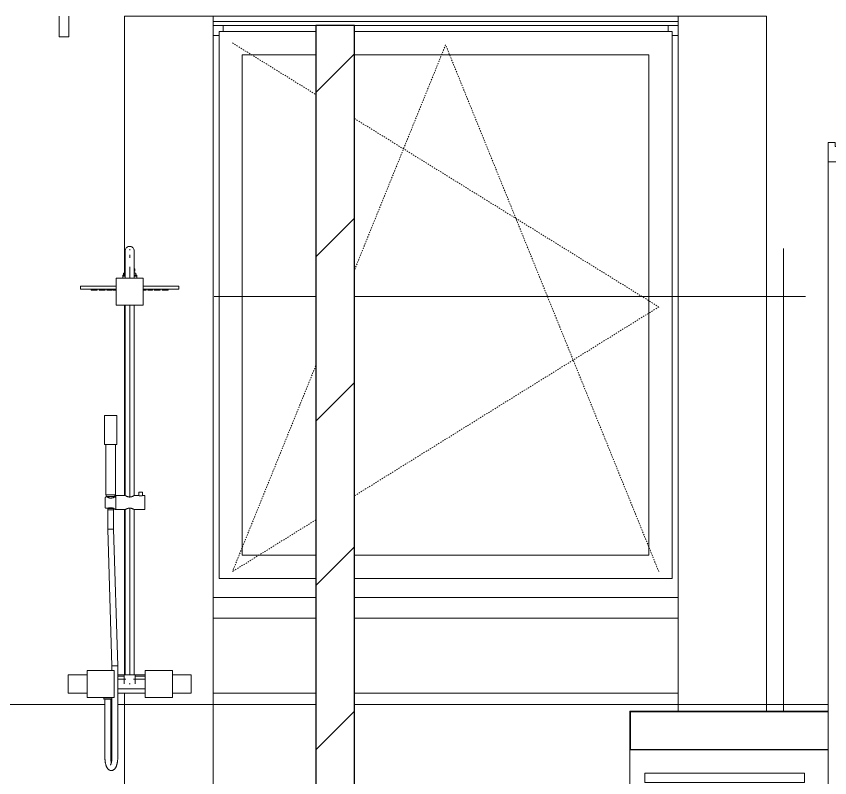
# Model space of a CAD drawing. Header units: millimetres. Extents: x -9562 to 7342, y -2295 to 12491.
# Drawn here: x -4010 to -1911, y 3758 to 5724 of the extents above; entities that cross this region are included whole.
import ezdxf

# ---------------------------------------------------------------- set-up
doc = ezdxf.new("R2010")
doc.units = ezdxf.units.MM
doc.linetypes.add('Dash', pattern=[6.35, 3.175, -3.175])
for name, color, linetype, lineweight in [('A-DOOR', 31, 'Continuous', 9), ('A-GENM', 13, 'Continuous', 9), ('A-GLAZ', 151, 'Continuous', 9), ('A-GLAZ-HDLN', 1, 'Dash', 18), ('A-ROOF', 132, 'Continuous', 9), ('A-ROOF-OTLN', 132, 'Continuous', 9), ('A-WALL', 113, 'Continuous', 9), ('A-WALL-PATT', 111, 'Continuous', 25), ('I-WALL', 2, 'Continuous', 9), ('P-SANR-FIXT', 6, 'Continuous', 9)]:
    doc.layers.add(name, color=color, linetype=linetype, lineweight=lineweight)

# ---------------------------------------------------------------- blocks, each defined once
blk = doc.blocks.new('32_EA_binnenkozijn_hardhout_deurzonderbovenlicht - 900x2730-1443314-C-C')
at = {"layer": 'A-DOOR', "lineweight": 18}
for p, q in [((-1897.2, 5398), (-1915.2, 5398)), ((-1915.2, 5398), (-1915.2, 5348)), ((-1897.2, 5388), (-1897.2, 5398)), ((-1767.2, 5398), (-1785.2, 5398)), ((-1785.2, 5398), (-1785.2, 5388)), ((-1767.2, 5363), (-1767.2, 5398)), ((-1785.2, 5388), (-1897.2, 5388)), ((-1767.2, 5363), (-1807.2, 5363)), ((-1807.2, 5363), (-1807.2, 3068)), ((-1807.2, 5348), (-1807.2, 5363)), ((-1807.2, 5363), (-1767.2, 5363)), ((-1767.2, 3068), (-1767.2, 5363)), ((-1915.2, 5348), (-1807.2, 5348)), ((-1807.2, 3068), (-1767.2, 3068))]:
    blk.add_line(p, q, dxfattribs=at)
at = {"layer": 'A-DOOR'}
for p, q in [((-1915.2, 3048), (-1915.2, 5348)), ((-1807.2, 3068), (-1807.2, 3048)), ((-1767.2, 3068), (-1767.2, 3048)), ((-1907.2, 3048), (-1915.2, 3048)), ((-1767.2, 3048), (-1775.2, 3048))]:
    blk.add_line(p, q, dxfattribs=at)
blk = doc.blocks.new('Plumbing_Fixtures-Grohe-Allure-Rainshower_Shower_System_Wall_Mounted-12-METRIC - Allure 27 469 000-445960-C-C')
at = {"layer": 'P-SANR-FIXT'}
for p, q in [((-3717.2, 5119.7), (-3717.2, 5122.1)), ((-3717.2, 5100.3), (-3717.2, 5107.7)), ((-3733.2, 5060.2), (-3733.2, 5056.2)), ((-3728.8, 5060.2), (-3733.2, 5060.2)), ((-3730.5, 5071.3), (-3730.5, 5066)), ((-3729.6, 5066), (-3730.5, 5066)), ((-3729.6, 5060.2), (-3730.2, 5060.2)), ((-3728.7, 5076.7), (-3728.7, 5048)), ((-3717.2, 5048), (-3717.2, 5076.7)), ((-3705.7, 5048), (-3705.7, 5076.7)), ((-3701.2, 5060.2), (-3705.7, 5060.2)), ((-3704.3, 5060.2), (-3704.9, 5060.2)), ((-3703.9, 5066), (-3704.8, 5066)), ((-3703.9, 5066), (-3703.9, 5071.3)), ((-3701.2, 5056.2), (-3701.2, 5060.2)), ((-3682.2, 5048), (-3752.2, 5048)), ((-3752.2, 5048), (-3752.2, 4978)), ((-3735.2, 5055.7), (-3735.2, 5053.7)), ((-3728.9, 5055.7), (-3735.2, 5055.7)), ((-3728.7, 5053.7), (-3735.2, 5053.7)), ((-3735.2, 5052.6), (-3735.2, 5048)), ((-3728.7, 5052.6), (-3735.2, 5052.6)), ((-3730.9, 5053.7), (-3733.2, 5053.7)), ((-3699.2, 5053.7), (-3705.8, 5053.7)), ((-3699.2, 5052.6), (-3705.8, 5052.6)), ((-3699.2, 5055.7), (-3705.6, 5055.7)), ((-3701.2, 5053.7), (-3703.6, 5053.7)), ((-3699.2, 5053.7), (-3699.2, 5055.7)), ((-3699.2, 5048), (-3699.2, 5052.6)), ((-3682.2, 4978), (-3682.2, 5048)), ((-3844.1, 5027.2), (-3844.1, 5019.2)), ((-3841.1, 5027.2), (-3752.2, 5027.2)), ((-3752.2, 5019.2), (-3841.1, 5019.2)), ((-3816.2, 5019.2), (-3816.2, 5016.6)), ((-3816.2, 5016.6), (-3808.2, 5016.6)), ((-3816.2, 5016.6), (-3808.2, 5016.6)), ((-3809, 5019.2), (-3809, 5016.6)), ((-3809, 5019.2), (-3809, 5016.6)), ((-3809, 5016.6), (-3801, 5016.6)), ((-3809, 5016.6), (-3801, 5016.6)), ((-3809, 5016.6), (-3801, 5016.6)), ((-3809, 5016.6), (-3801, 5016.6)), ((-3808.2, 5016.6), (-3808.2, 5019.2)), ((-3801, 5016.6), (-3801, 5019.2)), ((-3801, 5016.6), (-3801, 5019.2)), ((-3795.9, 5019.2), (-3795.9, 5016.6)), ((-3795.9, 5016.6), (-3787.9, 5016.6)), ((-3795.9, 5016.6), (-3787.9, 5016.6)), ((-3790.6, 5019.2), (-3790.6, 5016.6)), ((-3790.6, 5016.6), (-3782.6, 5016.6)), ((-3790.6, 5016.6), (-3782.6, 5016.6)), ((-3790.2, 5019.2), (-3790.2, 5016.6)), ((-3790.2, 5016.6), (-3782.2, 5016.6)), ((-3790.2, 5016.6), (-3782.2, 5016.6)), ((-3788.4, 5019.2), (-3788.4, 5016.6)), ((-3788.4, 5019.2), (-3788.4, 5016.6)), ((-3788.4, 5016.6), (-3780.4, 5016.6)), ((-3788.4, 5016.6), (-3780.4, 5016.6)), ((-3788.4, 5016.6), (-3780.4, 5016.6)), ((-3788.4, 5016.6), (-3780.4, 5016.6)), ((-3787.9, 5016.6), (-3787.9, 5019.2)), ((-3782.6, 5016.6), (-3782.6, 5019.2)), ((-3782.2, 5016.6), (-3782.2, 5019.2)), ((-3780.4, 5016.6), (-3780.4, 5019.2)), ((-3780.4, 5016.6), (-3780.4, 5019.2)), ((-3775.9, 5019.2), (-3775.9, 5016.6)), ((-3775.9, 5016.6), (-3767.9, 5016.6)), ((-3775.9, 5016.6), (-3767.9, 5016.6)), ((-3774.4, 5019.2), (-3774.4, 5016.6)), ((-3774.4, 5016.6), (-3766.4, 5016.6)), ((-3774.4, 5016.6), (-3766.4, 5016.6)), ((-3773.8, 5019.2), (-3773.8, 5016.6)), ((-3773.8, 5016.6), (-3765.8, 5016.6)), ((-3773.8, 5016.6), (-3765.8, 5016.6)), ((-3772.1, 5019.2), (-3772.1, 5016.6)), ((-3772.1, 5016.6), (-3764.1, 5016.6)), ((-3772.1, 5016.6), (-3764.1, 5016.6)), ((-3771.7, 5019.2), (-3771.7, 5016.6)), ((-3771.7, 5016.6), (-3763.7, 5016.6)), ((-3771.7, 5016.6), (-3763.7, 5016.6)), ((-3767.9, 5016.6), (-3767.9, 5019.2)), ((-3766.4, 5016.6), (-3766.4, 5019.2)), ((-3765.8, 5016.6), (-3765.8, 5019.2)), ((-3764.1, 5016.6), (-3764.1, 5019.2)), ((-3763.7, 5016.6), (-3763.7, 5019.2)), ((-3760.3, 5019.2), (-3760.3, 5016.6)), ((-3760.3, 5016.6), (-3752.3, 5016.6)), ((-3760.3, 5016.6), (-3752.3, 5016.6)), ((-3759.5, 5019.2), (-3759.5, 5016.6)), ((-3759.5, 5016.6), (-3752.1, 5016.6)), ((-3759.5, 5016.6), (-3752.1, 5016.6)), ((-3757.6, 5019.2), (-3757.6, 5016.6)), ((-3757.6, 5019.2), (-3757.6, 5016.6)), ((-3757.6, 5016.6), (-3752.5, 5016.6)), ((-3757.6, 5016.6), (-3752.5, 5016.6)), ((-3757.6, 5016.6), (-3752.5, 5016.6)), ((-3757.6, 5016.6), (-3752.5, 5016.6)), ((-3755.9, 5019.2), (-3755.9, 5016.6)), ((-3755.9, 5016.6), (-3751.9, 5016.6)), ((-3755.9, 5016.6), (-3751.9, 5016.6)), ((-3753.7, 5019.2), (-3753.7, 5016.6)), ((-3753.7, 5016.6), (-3752.5, 5016.6)), ((-3753.7, 5016.6), (-3752.5, 5016.6)), ((-3753.2, 5019.2), (-3753.2, 5016.6)), ((-3753.2, 5016.6), (-3752, 5016.6)), ((-3753.2, 5016.6), (-3752, 5016.6)), ((-3752.3, 5016.6), (-3752.3, 5019.2)), ((-3682.3, 5016.6), (-3678.3, 5016.6)), ((-3682.3, 5016.6), (-3678.3, 5016.6)), ((-3682.2, 5016.6), (-3674.4, 5016.6)), ((-3682.2, 5016.6), (-3674.4, 5016.6)), ((-3682.2, 5016.6), (-3674.4, 5016.6)), ((-3682.2, 5016.6), (-3674.4, 5016.6)), ((-3682.1, 5027.2), (-3593.4, 5027.2)), ((-3593.4, 5019.2), (-3682.1, 5019.2)), ((-3682.1, 5016.6), (-3676.9, 5016.6)), ((-3682.1, 5016.6), (-3676.9, 5016.6)), ((-3682.1, 5016.6), (-3677.1, 5016.6)), ((-3682.1, 5016.6), (-3677.1, 5016.6)), ((-3682.1, 5016.6), (-3680.8, 5016.6)), ((-3682.1, 5016.6), (-3680.8, 5016.6)), ((-3682.1, 5016.6), (-3680.9, 5016.6)), ((-3682.1, 5016.6), (-3680.9, 5016.6)), ((-3680.9, 5016.6), (-3680.9, 5019.2)), ((-3680.8, 5016.6), (-3680.8, 5019.2)), ((-3678.3, 5016.6), (-3678.3, 5019.2)), ((-3677.1, 5016.6), (-3677.1, 5019.2)), ((-3676.9, 5016.6), (-3676.9, 5019.2)), ((-3674.4, 5016.6), (-3674.4, 5019.2)), ((-3674.4, 5016.6), (-3674.4, 5019.2)), ((-3670.4, 5019.2), (-3670.4, 5016.6)), ((-3670.4, 5016.6), (-3662.4, 5016.6)), ((-3670.4, 5016.6), (-3662.4, 5016.6)), ((-3670.3, 5019.2), (-3670.3, 5016.6)), ((-3670.3, 5016.6), (-3662.3, 5016.6)), ((-3670.3, 5016.6), (-3662.3, 5016.6)), ((-3668.2, 5019.2), (-3668.2, 5016.6)), ((-3668.2, 5016.6), (-3660.2, 5016.6)), ((-3668.2, 5016.6), (-3660.2, 5016.6)), ((-3668.1, 5019.2), (-3668.1, 5016.6)), ((-3668.1, 5016.6), (-3660.1, 5016.6)), ((-3668.1, 5016.6), (-3660.1, 5016.6)), ((-3666.3, 5019.2), (-3666.3, 5016.6)), ((-3666.3, 5016.6), (-3658.3, 5016.6)), ((-3666.3, 5016.6), (-3658.3, 5016.6)), ((-3662.4, 5016.6), (-3662.4, 5019.2)), ((-3662.3, 5016.6), (-3662.3, 5019.2)), ((-3660.2, 5016.6), (-3660.2, 5019.2)), ((-3660.1, 5016.6), (-3660.1, 5019.2)), ((-3658.3, 5016.6), (-3658.3, 5019.2)), ((-3654.1, 5019.2), (-3654.1, 5016.6)), ((-3654.1, 5019.2), (-3654.1, 5016.6)), ((-3654.1, 5016.6), (-3646.1, 5016.6)), ((-3654.1, 5016.6), (-3646.1, 5016.6)), ((-3654.1, 5016.6), (-3646.1, 5016.6)), ((-3654.1, 5016.6), (-3646.1, 5016.6)), ((-3651.9, 5019.2), (-3651.9, 5016.6)), ((-3651.9, 5016.6), (-3643.9, 5016.6)), ((-3651.9, 5016.6), (-3643.9, 5016.6)), ((-3651.8, 5019.2), (-3651.8, 5016.6)), ((-3651.8, 5016.6), (-3643.8, 5016.6)), ((-3651.8, 5016.6), (-3643.8, 5016.6)), ((-3646.3, 5019.2), (-3646.3, 5016.6)), ((-3646.3, 5016.6), (-3638.3, 5016.6)), ((-3646.3, 5016.6), (-3638.3, 5016.6)), ((-3646.1, 5016.6), (-3646.1, 5019.2)), ((-3646.1, 5016.6), (-3646.1, 5019.2)), ((-3643.9, 5016.6), (-3643.9, 5019.2)), ((-3643.8, 5016.6), (-3643.8, 5019.2)), ((-3638.3, 5016.6), (-3638.3, 5019.2)), ((-3633.4, 5019.2), (-3633.4, 5016.6)), ((-3633.4, 5019.2), (-3633.4, 5016.6)), ((-3633.4, 5016.6), (-3625.4, 5016.6)), ((-3633.4, 5016.6), (-3625.4, 5016.6)), ((-3633.4, 5016.6), (-3625.4, 5016.6)), ((-3633.4, 5016.6), (-3625.4, 5016.6)), ((-3626.2, 5019.2), (-3626.2, 5016.6)), ((-3626.2, 5016.6), (-3618.2, 5016.6)), ((-3626.2, 5016.6), (-3618.2, 5016.6)), ((-3625.4, 5016.6), (-3625.4, 5019.2)), ((-3625.4, 5016.6), (-3625.4, 5019.2)), ((-3618.2, 5016.6), (-3618.2, 5019.2)), ((-3590.4, 5019.2), (-3590.4, 5027.2)), ((-3752.2, 4978), (-3682.2, 4978)), ((-3728.7, 4978), (-3728.7, 4486.3)), ((-3717.2, 4482.6), (-3717.2, 4978)), ((-3705.7, 4486.3), (-3705.7, 4978)), ((-3782.5, 4692.9), (-3782.5, 4617.9)), ((-3750.5, 4692.9), (-3782.5, 4692.9)), ((-3750.5, 4617.9), (-3750.5, 4692.9)), ((-3782.5, 4617.9), (-3750.5, 4617.9)), ((-3779, 4617.9), (-3779, 4487.9)), ((-3754, 4487.9), (-3754, 4617.9)), ((-3693.5, 4495.3), (-3693.5, 4486.3)), ((-3692.9, 4495.3), (-3693.5, 4495.3)), ((-3684.3, 4495.3), (-3693.5, 4495.3)), ((-3684.3, 4495.3), (-3684.9, 4495.3)), ((-3684.3, 4486.3), (-3684.3, 4495.3)), ((-3780.5, 4480), (-3780.5, 4456.5)), ((-3779, 4487.9), (-3754, 4487.9)), ((-3777.8, 4487.9), (-3777.8, 4484.4)), ((-3777.8, 4484.4), (-3777.5, 4481.9)), ((-3755.2, 4484.4), (-3777.8, 4484.4)), ((-3775.4, 4483), (-3777.5, 4483)), ((-3755.6, 4481.4), (-3755.2, 4484.4)), ((-3755.2, 4484.4), (-3755.2, 4487.9)), ((-3752.8, 4450.3), (-3752.8, 4486.3)), ((-3728.7, 4486.3), (-3752.8, 4486.3)), ((-3752.8, 4486.3), (-3752.8, 4450.3)), ((-3693.5, 4486.3), (-3705.8, 4486.3)), ((-3677.9, 4486.3), (-3684.3, 4486.3)), ((-3677.9, 4450.3), (-3677.9, 4486.3)), ((-3677.9, 4485.5), (-3677.9, 4486.3)), ((-3777.5, 4453.5), (-3773.3, 4453.5)), ((-3774, 4453.5), (-3777.5, 4453.5)), ((-3774.2, 4454.9), (-3774, 4453)), ((-3774, 4453), (-3774, 4449.7)), ((-3759, 4453), (-3774, 4453)), ((-3774, 4449.7), (-3774, 4399.6)), ((-3759, 4449.7), (-3774, 4449.7)), ((-3759, 4453), (-3758.8, 4454.9)), ((-3759, 4449.7), (-3759, 4453)), ((-3759, 4399.8), (-3759, 4449.7)), ((-3754.6, 4450.3), (-3752.8, 4450.3)), ((-3752.8, 4450.3), (-3728.7, 4450.3)), ((-3728.7, 4450.3), (-3728.7, 4024)), ((-3717.2, 4024), (-3717.2, 4454)), ((-3705.8, 4450.3), (-3677.9, 4450.3)), ((-3705.7, 4024), (-3705.7, 4450.3)), ((-3774, 4399.6), (-3763, 4046.2)), ((-3748, 4046.4), (-3759, 4399.8)), ((-3827.2, 4035), (-3827.2, 3965)), ((-3757.2, 4035), (-3827.2, 4035)), ((-3763, 4046.2), (-3763, 4035)), ((-3757.2, 3965), (-3757.2, 4035)), ((-3748, 3810.6), (-3748, 4046.4)), ((-3677.2, 4035), (-3677.2, 3965)), ((-3607.2, 4035), (-3677.2, 4035)), ((-3607.2, 3965), (-3607.2, 4035)), ((-3827.2, 4024), (-3876.2, 4024)), ((-3876.2, 4024), (-3876.2, 3976)), ((-3729.4, 4024), (-3748.4, 4024)), ((-3731.2, 4020), (-3748.4, 4020)), ((-3726.9, 4012.1), (-3748.4, 4012.1)), ((-3731.2, 4024), (-3731.2, 4000)), ((-3717.2, 4024), (-3731.2, 4024)), ((-3703.2, 4024), (-3717.2, 4024)), ((-3677.2, 4012.1), (-3707.6, 4012.1)), ((-3677.2, 4024), (-3705.1, 4024)), ((-3677.2, 4020), (-3703.3, 4020)), ((-3703.2, 4000), (-3703.2, 4024)), ((-3558.3, 4024), (-3607.2, 4024)), ((-3558.3, 3976), (-3558.3, 4024)), ((-3718.5, 4000), (-3717.2, 4000)), ((-3717.2, 4000), (-3716, 4000)), ((-3876.2, 3976), (-3827.2, 3976)), ((-3748.5, 3987.1), (-3677.2, 3987.1)), ((-3748.5, 3976), (-3677.2, 3976)), ((-3748.5, 3975.9), (-3677.2, 3975.9)), ((-3607.2, 3976), (-3558.3, 3976)), ((-3827.2, 3965), (-3757.2, 3965)), ((-3784.2, 3965), (-3784.2, 3961.8)), ((-3784.2, 3961.8), (-3783, 3960.6)), ((-3773.7, 3961.8), (-3784.2, 3961.8)), ((-3773.7, 3960.6), (-3781.8, 3960.6)), ((-3781.1, 3960.6), (-3781.1, 3810.6)), ((-3763.3, 3961.8), (-3773.7, 3961.8)), ((-3765.7, 3960.6), (-3773.7, 3960.6)), ((-3766.1, 3810.6), (-3766.1, 3960.6)), ((-3764.5, 3960.6), (-3763.3, 3961.8)), ((-3763.3, 3961.8), (-3763.3, 3965)), ((-3763, 3965), (-3763, 3810.6)), ((-3677.2, 3965), (-3607.2, 3965))]:
    blk.add_line(p, q, dxfattribs=at)
at = {"layer": 'P-SANR-FIXT', "flags": 128}
for points in [[(-3726.7, 5124.8), (-3726.5, 5125.2), (-3726.2, 5125.5), (-3725.9, 5125.9), (-3725.6, 5126.2), (-3725.3, 5126.5), (-3724.9, 5126.9), (-3724.6, 5127.2), (-3724.2, 5127.4), (-3723.8, 5127.7), (-3723.5, 5128), (-3723.1, 5128.2), (-3722.7, 5128.4), (-3722.3, 5128.7), (-3721.8, 5128.8)], [(-3712.3, 5128.7), (-3711.9, 5128.5), (-3711.5, 5128.3), (-3711.1, 5128), (-3710.7, 5127.8), (-3710.4, 5127.5), (-3710, 5127.2), (-3709.7, 5126.9), (-3709.3, 5126.6), (-3709, 5126.3), (-3708.7, 5126), (-3708.4, 5125.6), (-3708.1, 5125.3), (-3707.8, 5124.9)], [(-3728.7, 5118.3), (-3728.7, 5118.8), (-3728.7, 5119.2), (-3728.7, 5119.7), (-3728.6, 5120.1)], [(-3728.7, 5118.3), (-3728.7, 5118.2), (-3728.7, 5118), (-3728.7, 5117.8), (-3728.7, 5117.5), (-3728.7, 5117.2), (-3728.7, 5116.8), (-3728.7, 5116.3), (-3728.7, 5115.7), (-3728.7, 5115.1), (-3728.7, 5114.4), (-3728.7, 5113.7), (-3728.7, 5112.9), (-3728.7, 5112.1), (-3728.7, 5111.2), (-3728.7, 5110.2), (-3728.7, 5109.2), (-3728.7, 5108.1), (-3728.7, 5107), (-3728.7, 5105.8), (-3728.7, 5104.6), (-3728.7, 5103.4), (-3728.7, 5102.1), (-3728.7, 5100.7), (-3728.7, 5099.4), (-3728.7, 5097.9), (-3728.7, 5096.5), (-3728.7, 5095), (-3728.7, 5093.5), (-3728.7, 5092), (-3728.7, 5090.4), (-3728.7, 5088.8), (-3728.7, 5087.2), (-3728.7, 5085.6), (-3728.7, 5084), (-3728.7, 5082.3), (-3728.7, 5080.7), (-3728.7, 5079), (-3728.7, 5077.4), (-3728.7, 5076.7)], [(-3728.7, 5077.8), (-3728.7, 5079.4), (-3728.7, 5081), (-3728.7, 5082.6), (-3728.7, 5084.3), (-3728.7, 5085.8), (-3728.7, 5087.4), (-3728.7, 5089), (-3728.7, 5090.5), (-3728.7, 5092.1), (-3728.7, 5093.6), (-3728.7, 5095.1), (-3728.7, 5096.5), (-3728.7, 5097.9), (-3728.7, 5099.3), (-3728.7, 5100.7), (-3728.7, 5102), (-3728.7, 5103.3), (-3728.7, 5104.5), (-3728.7, 5105.7), (-3728.7, 5106.9), (-3728.7, 5108), (-3728.7, 5109), (-3728.7, 5110), (-3728.7, 5111), (-3728.7, 5111.9), (-3728.7, 5112.7), (-3728.7, 5113.5), (-3728.7, 5114.3), (-3728.7, 5114.9), (-3728.7, 5115.5), (-3728.7, 5116.1), (-3728.7, 5116.6), (-3728.7, 5117), (-3728.7, 5117.4), (-3728.7, 5117.7), (-3728.7, 5118), (-3728.7, 5118.1), (-3728.7, 5118.2), (-3728.7, 5118.3), (-3728.7, 5118.3)], [(-3705.8, 5119.8), (-3705.8, 5119.3), (-3705.8, 5118.9), (-3705.7, 5118.4), (-3705.7, 5118.3)], [(-3705.7, 5076.7), (-3705.7, 5078.4), (-3705.7, 5080.1), (-3705.7, 5081.7), (-3705.7, 5083.4), (-3705.7, 5085), (-3705.7, 5086.6), (-3705.7, 5088.2), (-3705.7, 5089.8), (-3705.7, 5091.4), (-3705.7, 5092.9), (-3705.7, 5094.5), (-3705.7, 5095.9), (-3705.7, 5097.4), (-3705.7, 5098.8), (-3705.7, 5100.2), (-3705.7, 5101.6), (-3705.7, 5102.9), (-3705.7, 5104.2), (-3705.7, 5105.4), (-3705.7, 5106.6), (-3705.7, 5107.7), (-3705.7, 5108.8), (-3705.7, 5109.8), (-3705.7, 5110.8), (-3705.7, 5111.7), (-3705.7, 5112.6), (-3705.7, 5113.4), (-3705.7, 5114.2), (-3705.7, 5114.9), (-3705.7, 5115.5), (-3705.7, 5116.1), (-3705.7, 5116.6), (-3705.7, 5117), (-3705.7, 5117.4), (-3705.7, 5117.7), (-3705.7, 5118), (-3705.7, 5118.2), (-3705.7, 5118.3), (-3705.7, 5118.3)], [(-3705.7, 5118.3), (-3705.7, 5118.3), (-3705.7, 5118.2), (-3705.7, 5118), (-3705.7, 5117.8), (-3705.7, 5117.5), (-3705.7, 5117.1), (-3705.7, 5116.7), (-3705.7, 5116.2), (-3705.7, 5115.7), (-3705.7, 5115.1), (-3705.7, 5114.4), (-3705.7, 5113.7), (-3705.7, 5112.9), (-3705.7, 5112.1), (-3705.7, 5111.2), (-3705.7, 5110.3), (-3705.7, 5109.3), (-3705.7, 5108.2), (-3705.7, 5107.2), (-3705.7, 5106), (-3705.7, 5104.8), (-3705.7, 5103.6), (-3705.7, 5102.3), (-3705.7, 5101), (-3705.7, 5099.7), (-3705.7, 5098.3), (-3705.7, 5096.9), (-3705.7, 5095.4), (-3705.7, 5094), (-3705.7, 5092.5), (-3705.7, 5091), (-3705.7, 5089.4), (-3705.7, 5087.9), (-3705.7, 5086.3), (-3705.7, 5084.7), (-3705.7, 5083.1), (-3705.7, 5081.5), (-3705.7, 5079.9), (-3705.7, 5078.2)], [(-3730.5, 5071.3), (-3730.5, 5071.3), (-3730.5, 5071.3), (-3730.5, 5071.4), (-3730.5, 5071.4), (-3730.5, 5071.4), (-3730.5, 5071.4), (-3730.5, 5071.4), (-3730.5, 5071.5), (-3730.5, 5071.5), (-3730.5, 5071.5), (-3730.5, 5071.5), (-3730.5, 5071.5), (-3730.5, 5071.5), (-3730.5, 5071.6), (-3730.5, 5071.6), (-3730.4, 5071.6), (-3730.4, 5071.6), (-3730.4, 5071.6), (-3730.4, 5071.6), (-3730.4, 5071.7), (-3730.4, 5071.7), (-3730.4, 5071.7), (-3730.3, 5071.7), (-3730.3, 5071.7), (-3730.3, 5071.7), (-3730.3, 5071.7), (-3730.3, 5071.7), (-3730.3, 5071.8), (-3730.2, 5071.8), (-3730.2, 5071.8), (-3730.2, 5071.8), (-3730.2, 5071.8), (-3730.2, 5071.8), (-3730.1, 5071.8), (-3730.1, 5071.8), (-3730.1, 5071.8), (-3730.1, 5071.8), (-3730.1, 5071.8), (-3730, 5071.8), (-3730, 5071.8)], [(-3728.8, 5063.7), (-3728.8, 5063.8), (-3728.7, 5063.9), (-3728.7, 5063.9), (-3728.7, 5064), (-3728.7, 5064.1), (-3728.7, 5064.2), (-3728.8, 5064.3), (-3728.8, 5064.3), (-3728.8, 5064.4), (-3728.8, 5064.5), (-3728.8, 5064.6), (-3728.8, 5064.7), (-3728.9, 5064.7), (-3728.9, 5064.8), (-3728.9, 5064.9), (-3729, 5065), (-3729, 5065), (-3729, 5065.1), (-3729.1, 5065.2), (-3729.1, 5065.2), (-3729.2, 5065.3), (-3729.2, 5065.3), (-3729.3, 5065.4), (-3729.3, 5065.5), (-3729.4, 5065.5), (-3729.5, 5065.6), (-3729.5, 5065.6), (-3729.6, 5065.7), (-3729.7, 5065.7), (-3729.7, 5065.8), (-3729.8, 5065.8), (-3729.9, 5065.8), (-3729.9, 5065.9), (-3730, 5065.9), (-3730.1, 5065.9), (-3730.2, 5065.9), (-3730.2, 5066), (-3730.3, 5066), (-3730.4, 5066), (-3730.5, 5066), (-3730.5, 5066)], [(-3730.2, 5060.2), (-3729.9, 5060.7), (-3729.7, 5061.2), (-3729.4, 5061.7), (-3729.1, 5062.2), (-3729.1, 5062.3)], [(-3728.8, 5071.8), (-3729, 5071.8), (-3729.2, 5071.8), (-3729.3, 5071.8), (-3729.5, 5071.8), (-3729.6, 5071.8), (-3729.8, 5071.8), (-3729.9, 5071.8), (-3729.9, 5071.8), (-3730, 5071.8), (-3730, 5071.8), (-3730, 5071.8)], [(-3730, 5071.8), (-3730, 5071.8), (-3730, 5071.8), (-3730, 5071.8), (-3729.9, 5071.8), (-3729.8, 5071.8), (-3729.7, 5071.8), (-3729.5, 5071.8), (-3729.4, 5071.8), (-3729.2, 5071.8), (-3729, 5071.8), (-3728.8, 5071.8)], [(-3729.1, 5062.3), (-3729, 5062.4), (-3729, 5062.5), (-3728.9, 5062.5), (-3728.9, 5062.6), (-3728.9, 5062.7), (-3728.8, 5062.7), (-3728.8, 5062.8), (-3728.8, 5062.9), (-3728.8, 5063), (-3728.8, 5063.1), (-3728.8, 5063.1), (-3728.7, 5063.2), (-3728.7, 5063.3), (-3728.7, 5063.4), (-3728.7, 5063.5), (-3728.7, 5063.5), (-3728.8, 5063.6), (-3728.8, 5063.7), (-3728.8, 5063.7)], [(-3705.7, 5071.8), (-3705.5, 5071.8), (-3705.3, 5071.8), (-3705.1, 5071.8), (-3705, 5071.8), (-3704.8, 5071.8), (-3704.7, 5071.8), (-3704.6, 5071.8), (-3704.6, 5071.8), (-3704.5, 5071.8), (-3704.5, 5071.8), (-3704.4, 5071.8)], [(-3704.4, 5071.8), (-3704.5, 5071.8), (-3704.5, 5071.8), (-3704.5, 5071.8), (-3704.6, 5071.8), (-3704.7, 5071.8), (-3704.8, 5071.8), (-3704.9, 5071.8), (-3705.1, 5071.8), (-3705.3, 5071.8), (-3705.5, 5071.8), (-3705.7, 5071.8)], [(-3703.9, 5066), (-3704, 5066), (-3704.1, 5066), (-3704.2, 5066), (-3704.3, 5066), (-3704.3, 5065.9), (-3704.4, 5065.9), (-3704.5, 5065.9), (-3704.6, 5065.9), (-3704.6, 5065.8), (-3704.7, 5065.8), (-3704.8, 5065.7), (-3704.8, 5065.7), (-3704.9, 5065.7), (-3705, 5065.6), (-3705, 5065.6), (-3705.1, 5065.5), (-3705.1, 5065.5), (-3705.2, 5065.4), (-3705.3, 5065.3), (-3705.3, 5065.3), (-3705.4, 5065.2), (-3705.4, 5065.1), (-3705.4, 5065.1), (-3705.5, 5065), (-3705.5, 5064.9), (-3705.6, 5064.9), (-3705.6, 5064.8), (-3705.6, 5064.7), (-3705.6, 5064.6), (-3705.7, 5064.6), (-3705.7, 5064.5), (-3705.7, 5064.4), (-3705.7, 5064.3), (-3705.7, 5064.3), (-3705.7, 5064.2), (-3705.7, 5064.1), (-3705.7, 5064), (-3705.7, 5063.9), (-3705.7, 5063.9), (-3705.7, 5063.8), (-3705.7, 5063.7)], [(-3705.7, 5063.7), (-3705.7, 5063.6), (-3705.7, 5063.6), (-3705.7, 5063.5), (-3705.7, 5063.4), (-3705.7, 5063.3), (-3705.7, 5063.2), (-3705.7, 5063.2), (-3705.7, 5063.1), (-3705.7, 5063), (-3705.7, 5062.9), (-3705.7, 5062.8), (-3705.6, 5062.8), (-3705.6, 5062.7), (-3705.6, 5062.6), (-3705.6, 5062.5), (-3705.5, 5062.5), (-3705.5, 5062.4), (-3705.4, 5062.3), (-3705.4, 5062.3)], [(-3705.4, 5062.3), (-3705.1, 5061.8), (-3704.9, 5061.3), (-3704.6, 5060.8), (-3704.4, 5060.3), (-3704.3, 5060.2)], [(-3704.4, 5071.8), (-3704.4, 5071.8), (-3704.4, 5071.8), (-3704.4, 5071.8), (-3704.4, 5071.8), (-3704.3, 5071.8), (-3704.3, 5071.8), (-3704.3, 5071.8), (-3704.3, 5071.8), (-3704.3, 5071.8), (-3704.2, 5071.8), (-3704.2, 5071.8), (-3704.2, 5071.7), (-3704.2, 5071.7), (-3704.2, 5071.7), (-3704.2, 5071.7), (-3704.1, 5071.7), (-3704.1, 5071.7), (-3704.1, 5071.7), (-3704.1, 5071.7), (-3704.1, 5071.6), (-3704.1, 5071.6), (-3704.1, 5071.6), (-3704, 5071.6), (-3704, 5071.6), (-3704, 5071.6), (-3704, 5071.6), (-3704, 5071.5), (-3704, 5071.5), (-3704, 5071.5), (-3704, 5071.5), (-3704, 5071.5), (-3704, 5071.4), (-3704, 5071.4), (-3704, 5071.4), (-3703.9, 5071.4), (-3703.9, 5071.4), (-3703.9, 5071.3), (-3703.9, 5071.3), (-3703.9, 5071.3), (-3703.9, 5071.3)], [(-3733.3, 5053.7), (-3733.4, 5053.7), (-3733.5, 5053.7), (-3733.7, 5053.6), (-3733.7, 5053.6), (-3733.8, 5053.5), (-3733.9, 5053.4), (-3733.9, 5053.4), (-3734, 5053.3), (-3734, 5053.2), (-3734, 5053.2), (-3734, 5053.1), (-3733.9, 5053), (-3733.9, 5052.9), (-3733.9, 5052.8), (-3733.7, 5052.7), (-3733.6, 5052.7), (-3733.4, 5052.6), (-3733.3, 5052.6)], [(-3733.7, 5055.7), (-3733.7, 5055.7), (-3733.7, 5055.7), (-3733.7, 5055.7), (-3733.7, 5055.7), (-3733.6, 5055.7), (-3733.6, 5055.7), (-3733.6, 5055.7), (-3733.6, 5055.7), (-3733.6, 5055.7), (-3733.5, 5055.7), (-3733.5, 5055.7), (-3733.5, 5055.8), (-3733.5, 5055.8), (-3733.5, 5055.8), (-3733.5, 5055.8), (-3733.4, 5055.8), (-3733.4, 5055.8), (-3733.4, 5055.8), (-3733.4, 5055.8), (-3733.4, 5055.9), (-3733.4, 5055.9), (-3733.4, 5055.9), (-3733.3, 5055.9), (-3733.3, 5055.9), (-3733.3, 5055.9), (-3733.3, 5055.9), (-3733.3, 5056), (-3733.3, 5056), (-3733.3, 5056), (-3733.3, 5056), (-3733.3, 5056), (-3733.3, 5056.1), (-3733.3, 5056.1), (-3733.3, 5056.1), (-3733.2, 5056.1), (-3733.2, 5056.1), (-3733.2, 5056.2), (-3733.2, 5056.2), (-3733.2, 5056.2), (-3733.2, 5056.2)], [(-3701.2, 5056.2), (-3701.2, 5056.2), (-3701.2, 5056.2), (-3701.2, 5056.1), (-3701.2, 5056.1), (-3701.2, 5056.1), (-3701.2, 5056.1), (-3701.2, 5056.1), (-3701.2, 5056), (-3701.2, 5056), (-3701.2, 5056), (-3701.2, 5056), (-3701.2, 5056), (-3701.2, 5056), (-3701.2, 5055.9), (-3701.2, 5055.9), (-3701.1, 5055.9), (-3701.1, 5055.9), (-3701.1, 5055.9), (-3701.1, 5055.9), (-3701.1, 5055.8), (-3701.1, 5055.8), (-3701.1, 5055.8), (-3701, 5055.8), (-3701, 5055.8), (-3701, 5055.8), (-3701, 5055.8), (-3701, 5055.8), (-3701, 5055.7), (-3700.9, 5055.7), (-3700.9, 5055.7), (-3700.9, 5055.7), (-3700.9, 5055.7), (-3700.9, 5055.7), (-3700.8, 5055.7), (-3700.8, 5055.7), (-3700.8, 5055.7), (-3700.8, 5055.7), (-3700.8, 5055.7), (-3700.7, 5055.7), (-3700.7, 5055.7)], [(-3701.2, 5053.7), (-3701.1, 5053.7), (-3700.9, 5053.7), (-3700.8, 5053.6), (-3700.7, 5053.6), (-3700.7, 5053.5), (-3700.6, 5053.4), (-3700.5, 5053.4), (-3700.5, 5053.3), (-3700.5, 5053.2), (-3700.5, 5053.2), (-3700.5, 5053.1), (-3700.5, 5053), (-3700.6, 5052.9), (-3700.6, 5052.8), (-3700.8, 5052.7), (-3700.9, 5052.7), (-3701, 5052.6), (-3701.2, 5052.6)], [(-3844.1, 5027.2), (-3844, 5027.2), (-3843.8, 5027.2), (-3843.4, 5027.2), (-3843, 5027.2), (-3842.4, 5027.2), (-3841.8, 5027.2), (-3841.1, 5027.2)], [(-3841.1, 5027.2), (-3841.8, 5027.2), (-3842.4, 5027.2), (-3843, 5027.2), (-3843.4, 5027.2), (-3843.8, 5027.2), (-3844, 5027.2), (-3844.1, 5027.2)], [(-3844.1, 5019.2), (-3844, 5019.2), (-3843.8, 5019.2), (-3843.4, 5019.2), (-3843, 5019.2), (-3842.4, 5019.2), (-3841.8, 5019.2), (-3841.1, 5019.2)], [(-3841.1, 5019.2), (-3841.8, 5019.2), (-3842.4, 5019.2), (-3843, 5019.2), (-3843.4, 5019.2), (-3843.8, 5019.2), (-3844, 5019.2), (-3844.1, 5019.2)], [(-3593.4, 5027.2), (-3592.7, 5027.2), (-3592.1, 5027.2), (-3591.5, 5027.2), (-3591, 5027.2), (-3590.7, 5027.2), (-3590.5, 5027.2), (-3590.4, 5027.2)], [(-3590.4, 5027.2), (-3590.5, 5027.2), (-3590.7, 5027.2), (-3591, 5027.2), (-3591.5, 5027.2), (-3592.1, 5027.2), (-3592.7, 5027.2), (-3593.4, 5027.2)], [(-3593.4, 5019.2), (-3592.7, 5019.2), (-3592.1, 5019.2), (-3591.5, 5019.2), (-3591, 5019.2), (-3590.7, 5019.2), (-3590.5, 5019.2), (-3590.4, 5019.2)], [(-3590.4, 5019.2), (-3590.5, 5019.2), (-3590.7, 5019.2), (-3591, 5019.2), (-3591.5, 5019.2), (-3592.1, 5019.2), (-3592.7, 5019.2), (-3593.4, 5019.2)], [(-3748, 3810.6), (-3748, 3809.4), (-3748.1, 3808.3), (-3748.1, 3807.1), (-3748.2, 3806), (-3748.2, 3804.8), (-3748.3, 3803.7), (-3748.4, 3802.5), (-3748.5, 3801.4), (-3748.7, 3800.3), (-3748.8, 3799.2), (-3749, 3798.1), (-3749.2, 3797), (-3749.4, 3796), (-3749.6, 3794.9), (-3749.8, 3793.9), (-3750, 3792.9), (-3750.3, 3791.9), (-3750.6, 3790.9), (-3750.9, 3790), (-3751.2, 3789), (-3751.5, 3788.1), (-3751.9, 3787.2), (-3752.3, 3786.4), (-3752.6, 3785.5), (-3753.1, 3784.7), (-3753.5, 3783.9), (-3754, 3783.1), (-3754.5, 3782.4), (-3755.1, 3781.6), (-3755.7, 3780.9), (-3756.3, 3780.2), (-3757, 3779.5), (-3757.8, 3778.8), (-3758.7, 3778.2), (-3759.7, 3777.7), (-3760.7, 3777.2), (-3761.8, 3776.9), (-3763, 3776.6), (-3764.3, 3776.5), (-3765.5, 3776.6), (-3766.7, 3776.7), (-3767.9, 3777), (-3769, 3777.4), (-3770, 3777.9), (-3770.9, 3778.5), (-3771.7, 3779.1), (-3772.5, 3779.8), (-3773.2, 3780.5), (-3773.8, 3781.2), (-3774.4, 3781.9), (-3774.9, 3782.7), (-3775.4, 3783.5), (-3775.9, 3784.3), (-3776.3, 3785.1), (-3776.7, 3785.9), (-3777.1, 3786.8), (-3777.5, 3787.7), (-3777.8, 3788.6), (-3778.1, 3789.5), (-3778.4, 3790.4), (-3778.7, 3791.4), (-3779, 3792.3), (-3779.2, 3793.3), (-3779.5, 3794.4), (-3779.7, 3795.4), (-3779.9, 3796.4), (-3780.1, 3797.5), (-3780.3, 3798.6), (-3780.4, 3799.7), (-3780.6, 3800.8), (-3780.7, 3801.9), (-3780.8, 3803), (-3780.9, 3804.2), (-3781, 3805.3), (-3781, 3806.5), (-3781.1, 3807.6), (-3781.1, 3808.8), (-3781.1, 3810), (-3781.1, 3810.6)], [(-3767, 3790.7), (-3766.9, 3790.8), (-3766.9, 3790.8), (-3766.8, 3791), (-3766.6, 3791.2), (-3766.5, 3791.4), (-3766.3, 3791.8), (-3766.1, 3792.1), (-3765.9, 3792.5), (-3765.7, 3793), (-3765.5, 3793.5), (-3765.3, 3794), (-3765.1, 3794.6), (-3765, 3795.2), (-3764.8, 3795.9), (-3764.6, 3796.6), (-3764.4, 3797.3), (-3764.2, 3798.1), (-3764.1, 3798.8), (-3763.9, 3799.6), (-3763.8, 3800.5), (-3763.7, 3801.3), (-3763.5, 3802.2), (-3763.4, 3803.1), (-3763.3, 3804), (-3763.3, 3804.9), (-3763.2, 3805.9), (-3763.1, 3806.8), (-3763.1, 3807.7), (-3763.1, 3808.7), (-3763, 3809.7), (-3763, 3810.6)], [(-3764.6, 3796.6), (-3764.8, 3797.3), (-3764.9, 3798.1), (-3765.1, 3798.8), (-3765.2, 3799.6), (-3765.4, 3800.5), (-3765.5, 3801.3), (-3765.6, 3802.2), (-3765.7, 3803.1), (-3765.8, 3804), (-3765.9, 3804.9), (-3766, 3805.9), (-3766, 3806.8), (-3766.1, 3807.7), (-3766.1, 3808.7), (-3766.1, 3809.7), (-3766.1, 3810.6)], [(-3762.2, 3790.8), (-3762.3, 3790.8), (-3762.4, 3791), (-3762.5, 3791.2)]]:
    blk.add_lwpolyline(points, dxfattribs=at)
at = {"layer": 'P-SANR-FIXT'}
for points in [[(-3717.2, 5129.8), (-3718.6, 5129.8), (-3721.3, 5129.3), (-3724.8, 5127.3), (-3727.4, 5124.2), (-3728.8, 5120.3), (-3728.8, 5117.6), (-3728.6, 5116.3)], [(-3705.9, 5116.3), (-3705.7, 5117.6), (-3705.7, 5120.3), (-3707.1, 5124.2), (-3709.7, 5127.3), (-3713.2, 5129.3), (-3715.9, 5129.8), (-3717.2, 5129.8)], [(-3728.7, 4486.3), (-3728.7, 4486.3), (-3728.7, 4486.3), (-3728.7, 4486.3)], [(-3705.8, 4486.3), (-3705.7, 4486.3), (-3705.7, 4486.3), (-3705.7, 4486.3)], [(-3693.5, 4486.3), (-3693.5, 4486.3), (-3693.4, 4486.3), (-3693.3, 4486.3), (-3693.2, 4486.2)], [(-3684.6, 4486.2), (-3684.4, 4486.3), (-3684.3, 4486.3), (-3684.3, 4486.3)], [(-3728.7, 4450.3), (-3728.7, 4450.3), (-3728.7, 4450.3), (-3728.7, 4450.3)], [(-3705.7, 4450.3), (-3705.7, 4450.3), (-3705.7, 4450.3), (-3705.8, 4450.3)]]:
    blk.add_open_spline(points, degree=3, dxfattribs=at)
for points, knots in [([(-3777.5, 4483), (-3777.6, 4483), (-3777.8, 4482.9), (-3778.1, 4482.9), (-3778.3, 4482.9), (-3778.5, 4482.8), (-3778.7, 4482.7), (-3778.8, 4482.7), (-3779, 4482.6), (-3779.1, 4482.5), (-3779.3, 4482.4), (-3779.4, 4482.3), (-3779.5, 4482.2), (-3779.6, 4482.1), (-3779.8, 4481.9), (-3780, 4481.6), (-3780.3, 4481.2), (-3780.4, 4480.6), (-3780.5, 4480.2), (-3780.5, 4480)], [0, 0, 0, 0, 0.071429, 0.107143, 0.142857, 0.178571, 0.214286, 0.25, 0.285714, 0.321429, 0.357143, 0.392857, 0.428571, 0.464286, 0.5, 0.571429, 0.714286, 0.857143, 1, 1, 1, 1]), ([(-3780.5, 4480), (-3780.5, 4480.2), (-3780.4, 4480.6), (-3780.3, 4481.2), (-3780, 4481.6), (-3779.8, 4481.9), (-3779.6, 4482.1), (-3779.5, 4482.2), (-3779.3, 4482.3), (-3779.2, 4482.5), (-3778.9, 4482.6), (-3778.7, 4482.7), (-3778.4, 4482.8), (-3778.1, 4482.9), (-3777.8, 4483), (-3777.6, 4483), (-3777.5, 4483)], [0, 0, 0, 0, 0.142857, 0.285714, 0.428571, 0.5, 0.535714, 0.571429, 0.625, 0.678571, 0.71875, 0.785714, 0.839286, 0.892857, 0.946429, 1, 1, 1, 1]), ([(-3752.8, 4486.3), (-3752.8, 4486.3), (-3752.8, 4486.2), (-3753.1, 4485.9), (-3753.6, 4485.4), (-3754, 4484.9), (-3754.4, 4484.5), (-3754.9, 4484), (-3755.7, 4483.4), (-3756.5, 4482.8), (-3757.5, 4482.1), (-3758.6, 4481.5), (-3760.1, 4480.9), (-3762.1, 4480.3), (-3764.1, 4479.9), (-3766.2, 4479.9), (-3768.4, 4480), (-3770.4, 4480.5), (-3772.3, 4481.2), (-3774, 4482), (-3775, 4482.6), (-3775.4, 4483)], [0, 0, 0, 0, 0.0625, 0.125, 0.1875, 0.21875, 0.25, 0.28125, 0.3125, 0.375, 0.40625, 0.4375, 0.5, 0.5625, 0.625, 0.6875, 0.75, 0.8125, 0.875, 0.9375, 1, 1, 1, 1]), ([(-3754.4, 4484.5), (-3754.3, 4484.6), (-3754, 4484.9), (-3753.7, 4485.2), (-3753.4, 4485.6), (-3752.9, 4486.1), (-3752.8, 4486.3), (-3752.8, 4486.3)], [0.75, 0.75, 0.75, 0.75, 0.78125, 0.8125, 0.84375, 0.875, 1, 1, 1, 1]), ([(-3728.7, 4486.3), (-3728.7, 4486.3), (-3728.5, 4486.2), (-3728, 4486), (-3727.7, 4485.8), (-3727.4, 4485.6), (-3727.1, 4485.5), (-3726.7, 4485.3), (-3726.4, 4485.1), (-3726, 4484.9), (-3725.6, 4484.7), (-3725.2, 4484.5), (-3724.7, 4484.3), (-3724.3, 4484.2), (-3724, 4484), (-3723.6, 4483.9), (-3723.2, 4483.8), (-3722.7, 4483.6), (-3722.1, 4483.4), (-3721.6, 4483.2), (-3721, 4483.1), (-3720.4, 4482.9), (-3719.6, 4482.8), (-3718.5, 4482.7), (-3717.7, 4482.6), (-3717.2, 4482.6)], [0, 0, 0, 0, 0.142857, 0.214286, 0.25, 0.285714, 0.321429, 0.357143, 0.392857, 0.428571, 0.464286, 0.5, 0.535714, 0.571429, 0.589286, 0.607143, 0.642857, 0.678571, 0.714286, 0.75, 0.785714, 0.821429, 0.857143, 0.928571, 1, 1, 1, 1]), ([(-3717.2, 4482.6), (-3716.8, 4482.6), (-3716, 4482.7), (-3714.9, 4482.8), (-3714.1, 4482.9), (-3713.5, 4483.1), (-3712.9, 4483.2), (-3712.4, 4483.4), (-3712.1, 4483.5), (-3711.7, 4483.6), (-3711.3, 4483.8), (-3710.8, 4484), (-3710.3, 4484.1), (-3709.8, 4484.3), (-3709.3, 4484.5), (-3708.9, 4484.7), (-3708.5, 4484.9), (-3708.1, 4485.1), (-3707.7, 4485.3), (-3707.4, 4485.5), (-3707.1, 4485.6), (-3706.8, 4485.8), (-3706.5, 4486), (-3706, 4486.2), (-3705.8, 4486.3), (-3705.8, 4486.3)], [0, 0, 0, 0, 0.071429, 0.142857, 0.178571, 0.214286, 0.25, 0.285714, 0.303571, 0.321429, 0.357143, 0.392857, 0.428571, 0.464286, 0.5, 0.535714, 0.571429, 0.607143, 0.642857, 0.678571, 0.714286, 0.75, 0.785714, 0.857143, 1, 1, 1, 1]), ([(-3684.3, 4486.3), (-3684.3, 4486.3), (-3684.4, 4486.3), (-3684.6, 4486.2), (-3684.9, 4486.2), (-3685.4, 4486.1), (-3685.9, 4486), (-3686.6, 4485.9), (-3687.3, 4485.8), (-3688.2, 4485.7), (-3688.9, 4485.7), (-3689.6, 4485.7), (-3690.2, 4485.8), (-3691, 4485.8), (-3691.9, 4486), (-3692.5, 4486.1), (-3693.3, 4486.2), (-3693.5, 4486.3), (-3693.5, 4486.3)], [0, 0, 0, 0, 0.055556, 0.111111, 0.166667, 0.222222, 0.277778, 0.333333, 0.388889, 0.444444, 0.513889, 0.548611, 0.583333, 0.652778, 0.722222, 0.791667, 0.861111, 1, 1, 1, 1]), ([(-3780.5, 4456.5), (-3780.5, 4456.3), (-3780.4, 4455.8), (-3780.3, 4455.3), (-3780, 4454.8), (-3779.8, 4454.5), (-3779.6, 4454.4), (-3779.5, 4454.2), (-3779.3, 4454.1), (-3779.2, 4454), (-3778.9, 4453.8), (-3778.7, 4453.7), (-3778.4, 4453.6), (-3778.1, 4453.5), (-3777.8, 4453.5), (-3777.6, 4453.5), (-3777.5, 4453.5)], [0, 0, 0, 0, 0.142857, 0.285714, 0.428571, 0.5, 0.535714, 0.571429, 0.625, 0.678571, 0.71875, 0.785714, 0.839286, 0.892857, 0.946429, 1, 1, 1, 1]), ([(-3779, 4453.9), (-3779, 4453.9), (-3779.1, 4454), (-3779.3, 4454.1), (-3779.4, 4454.2), (-3779.5, 4454.3), (-3779.6, 4454.4), (-3779.8, 4454.5), (-3780, 4454.8), (-3780.2, 4455.1), (-3780.2, 4455.3)], [0.2857143, 0.2857143, 0.2857143, 0.2857143, 0.3214286, 0.3571429, 0.3928571, 0.4285714, 0.4642857, 0.5, 0.5714286, 0.7142857, 0.7142857, 0.7142857, 0.7142857]), ([(-3777.5, 4453.5), (-3777.6, 4453.5), (-3777.9, 4453.5), (-3778.1, 4453.5), (-3778.2, 4453.6), (-3778.3, 4453.6)], [0, 0, 0, 0, 0.0714286, 0.1071429, 0.1428571, 0.1428571, 0.1428571, 0.1428571]), ([(-3773.3, 4453.5), (-3772.7, 4453.7), (-3771.6, 4454.1), (-3769.9, 4454.6), (-3768, 4455), (-3766, 4455.1), (-3764.1, 4454.9), (-3762.2, 4454.5), (-3760.7, 4454.1), (-3759.6, 4453.7), (-3758.4, 4453.1), (-3757.4, 4452.5), (-3756.6, 4451.9), (-3756.1, 4451.6), (-3755.6, 4451.2), (-3755.2, 4450.8), (-3754.7, 4450.4), (-3754.6, 4450.3), (-3754.6, 4450.3)], [0, 0, 0, 0, 0.071429, 0.142857, 0.214286, 0.285714, 0.357143, 0.428571, 0.5, 0.535714, 0.571429, 0.678571, 0.705357, 0.732143, 0.785714, 0.839286, 0.892857, 1, 1, 1, 1]), ([(-3754.6, 4450.3), (-3754.6, 4450.3), (-3754.8, 4450.5), (-3755.6, 4451.2), (-3756.3, 4451.7), (-3757, 4452.2), (-3757.4, 4452.4), (-3757.6, 4452.6)], [0, 0, 0, 0, 0.1428571, 0.2142857, 0.2857143, 0.3214286, 0.3571429, 0.3571429, 0.3571429, 0.3571429]), ([(-3717.2, 4454), (-3717.7, 4454), (-3718.5, 4453.9), (-3719.6, 4453.8), (-3720.4, 4453.7), (-3721, 4453.5), (-3721.6, 4453.4), (-3722, 4453.2), (-3722.4, 4453.1), (-3722.8, 4453), (-3723.2, 4452.8), (-3723.7, 4452.6), (-3724.2, 4452.5), (-3724.7, 4452.3), (-3725.2, 4452.1), (-3725.6, 4451.9), (-3726, 4451.7), (-3726.4, 4451.5), (-3726.7, 4451.3), (-3727.1, 4451.1), (-3727.4, 4451), (-3727.7, 4450.8), (-3728, 4450.6), (-3728.5, 4450.4), (-3728.7, 4450.3), (-3728.7, 4450.3)], [0, 0, 0, 0, 0.071429, 0.142857, 0.178571, 0.214286, 0.25, 0.285714, 0.303571, 0.321429, 0.357143, 0.392857, 0.428571, 0.464286, 0.5, 0.535714, 0.571429, 0.607143, 0.642857, 0.678571, 0.714286, 0.75, 0.785714, 0.857143, 1, 1, 1, 1]), ([(-3705.8, 4450.3), (-3705.8, 4450.3), (-3706, 4450.4), (-3706.5, 4450.6), (-3706.8, 4450.8), (-3707.1, 4451), (-3707.4, 4451.1), (-3707.7, 4451.3), (-3708.1, 4451.5), (-3708.5, 4451.7), (-3708.9, 4451.9), (-3709.3, 4452.1), (-3709.8, 4452.3), (-3710.2, 4452.4), (-3710.5, 4452.6), (-3710.8, 4452.7), (-3711.3, 4452.8), (-3711.8, 4453), (-3712.3, 4453.2), (-3712.9, 4453.4), (-3713.5, 4453.5), (-3714.1, 4453.7), (-3714.9, 4453.8), (-3716, 4453.9), (-3716.8, 4454), (-3717.2, 4454)], [0, 0, 0, 0, 0.142857, 0.214286, 0.25, 0.285714, 0.321429, 0.357143, 0.392857, 0.428571, 0.464286, 0.5, 0.535714, 0.571429, 0.589286, 0.607143, 0.642857, 0.678571, 0.714286, 0.75, 0.785714, 0.821429, 0.857143, 0.928571, 1, 1, 1, 1]), ([(-3774, 4399.6), (-3774, 4399.6), (-3773.8, 4399.7), (-3773.1, 4399.8), (-3771.9, 4399.8), (-3769.8, 4399.9), (-3766.5, 4400), (-3762.6, 4400), (-3759.7, 4400), (-3759, 4399.9), (-3759, 4399.8)], [0, 0, 0, 0, 0.083333, 0.166667, 0.25, 0.333333, 0.5, 0.666667, 0.833333, 1, 1, 1, 1]), ([(-3763, 4046.2), (-3763, 4046.2), (-3762.9, 4046.3), (-3762.1, 4046.4), (-3760.9, 4046.4), (-3758.8, 4046.5), (-3755.5, 4046.6), (-3751.6, 4046.7), (-3748.7, 4046.6), (-3748, 4046.5), (-3748, 4046.4)], [0, 0, 0, 0, 0.083333, 0.166667, 0.25, 0.333333, 0.5, 0.666667, 0.833333, 1, 1, 1, 1])]:
    blk.add_open_spline(points, degree=3, knots=knots, dxfattribs=at)
blk = doc.blocks.new('Aquatica_Millennium_150 - Color - _White_ Size - _152x52x10 cm_-1140452-C-C')
at = {"layer": 'P-SANR-FIXT'}
for p, q in [((-2427.2, 3927.9), (-2427.2, 3829.9)), ((-2425.2, 3927.9), (-2427.2, 3927.9)), ((-2427.2, 3829.9), (-2427.2, 3927.9)), ((-2427.2, 3927.9), (-2425.2, 3927.9)), ((-2427.2, 3927.9), (-2427.2, 3829.9)), ((-1915.2, 3929.9), (-2425.2, 3929.9)), ((-2425.2, 3927.9), (-2425.2, 3929.9)), ((-1915.2, 3929.9), (-2425.2, 3929.9)), ((-2425.2, 3929.9), (-2425.2, 3927.9)), ((-2425.2, 3929.9), (-1915.2, 3929.9)), ((-2425.2, 3927.9), (-1915.2, 3927.9)), ((-2425.2, 3829.9), (-2425.2, 3927.9)), ((-1915.2, 3927.9), (-2425.2, 3927.9)), ((-2425.2, 3927.9), (-2425.2, 3829.9)), ((-2427.2, 3830.9), (-2427.2, 3829.9)), ((-2425.2, 3830.9), (-2427.2, 3830.9)), ((-2427.2, 3479.9), (-2427.2, 3829.9)), ((-1915.2, 3829.9), (-2427.2, 3829.9)), ((-2425.2, 3830.9), (-1915.2, 3830.9)), ((-2425.2, 3829.9), (-1915.2, 3829.9)), ((-1915.2, 3829.9), (-2425.2, 3829.9)), ((-2388.4, 3769.9), (-1976, 3769.9)), ((-2388.4, 3769.9), (-2388.4, 3745.9)), ((-1976, 3745.9), (-1976, 3769.9)), ((-1976, 3745.9), (-2388.4, 3745.9)), ((-2427.2, 3479.9), (-1915.2, 3479.9))]:
    blk.add_line(p, q, dxfattribs=at)
at = {"layer": 'P-SANR-FIXT', "flags": 128}
blk.add_lwpolyline([(-2427.2, 3928), (-2427.2, 3928.1), (-2427.2, 3928.2), (-2427.2, 3928.2), (-2427.2, 3928.3), (-2427.2, 3928.4), (-2427.2, 3928.5), (-2427.1, 3928.5), (-2427.1, 3928.6), (-2427.1, 3928.7), (-2427.1, 3928.8), (-2427, 3928.8), (-2427, 3928.9), (-2426.9, 3929), (-2426.9, 3929), (-2426.8, 3929.1), (-2426.8, 3929.2), (-2426.7, 3929.2), (-2426.7, 3929.3), (-2426.6, 3929.3), (-2426.6, 3929.4), (-2426.5, 3929.5), (-2426.5, 3929.5), (-2426.4, 3929.6), (-2426.3, 3929.6), (-2426.3, 3929.6), (-2426.2, 3929.7), (-2426.1, 3929.7), (-2426, 3929.7), (-2426, 3929.8), (-2425.9, 3929.8), (-2425.8, 3929.8), (-2425.7, 3929.9), (-2425.7, 3929.9), (-2425.6, 3929.9), (-2425.5, 3929.9), (-2425.4, 3929.9), (-2425.3, 3929.9), (-2425.3, 3929.9)], dxfattribs=at)
at = {"layer": 'P-SANR-FIXT'}
for radius in [2, 2, 2, 2, 1, 1, 1, 1]:
    blk.add_arc((-2425.2, 3927.9), radius, 90, 180, dxfattribs=at)
blk = doc.blocks.new('KOZIJN_TYPE_D - KOZIJN_TYPE_D-2168117-C-C')
at = {"layer": 'A-GENM'}
for p, q in [((-3476.2, 5700), (-3476.2, 5684.5)), ((-2328.2, 5684.5), (-2328.2, 5700))]:
    blk.add_line(p, q, dxfattribs=at)
at = {"layer": 'A-GLAZ'}
for p, q in [((-3502.2, 5710), (-2302.2, 5710)), ((-3237.2, 5700), (-3502.2, 5700)), ((-2302.2, 5700), (-3137.2, 5700)), ((-3502.2, 5674), (-3486.7, 5674)), ((-3237.2, 5684.5), (-3486.7, 5684.5)), ((-3486.7, 5684.5), (-3486.7, 4272.5)), ((-2317.7, 5684.5), (-3137.2, 5684.5)), ((-2317.7, 5684.5), (-2317.7, 4272.5)), ((-2317.7, 5674), (-2302.2, 5674)), ((-3426.7, 4332.5), (-3426.7, 5624.5)), ((-3426.7, 5624.5), (-3237.2, 5624.5)), ((-3137.2, 5624.5), (-2377.7, 5624.5)), ((-2377.7, 5624.5), (-2377.7, 4332.5)), ((-3237.2, 4332.5), (-3426.7, 4332.5)), ((-2377.7, 4332.5), (-3137.2, 4332.5)), ((-3237.2, 4272.5), (-3486.7, 4272.5)), ((-2317.7, 4272.5), (-3137.2, 4272.5)), ((-3237.2, 4223), (-3502.2, 4223)), ((-2302.2, 4223), (-3137.2, 4223)), ((-3502.2, 4170), (-3237.2, 4170)), ((-3137.2, 4170), (-2302.2, 4170))]:
    blk.add_line(p, q, dxfattribs=at)
at = {"layer": 'A-GLAZ-HDLN'}
for p, q in [((-3452.2, 5655), (-3237.2, 5521.8)), ((-2902.2, 5650), (-3137.2, 5068.9)), ((-2352.2, 4290), (-2902.2, 5650)), ((-3137.2, 5459.8), (-2352.2, 4973.5)), ((-2352.2, 4973.5), (-3137.2, 4485.7)), ((-3237.2, 4821.6), (-3452.2, 4290)), ((-3237.2, 4423.6), (-3452.2, 4290))]:
    blk.add_line(p, q, dxfattribs=at)
blk = doc.blocks.new('Tadano_GR-1000N-1 - Tadano_GR-1000N-1-3464920-C-C')
at = {"layer": 'A-GENM'}
for p, q in [((-2030.7, 5124.4), (-2030.7, 3929.9)), ((-3237.2, 5000), (-3499.5, 5000)), ((-1974.1, 5000), (-3137.2, 5000))]:
    blk.add_line(p, q, dxfattribs=at)

msp = doc.modelspace()

# ---------------------------------------------------------------- hatches: boundary and pattern name
at = {"layer": 'A-WALL-PATT', "lineweight": 9}
h = msp.add_hatch(dxfattribs=at)
h.set_pattern_fill('FP_14', color=256, style=0, pattern_type=2)
h.set_pattern_definition([(45, (-1098.65, 2150), (-212.132, 212.132), [])])
h.paths.add_polyline_path([(-3137.2, 3000), (-3137.2, 5700), (-3237.2, 5700), (-3237.2, 3000)])

# ---------------------------------------------------------------- linework, layer by layer
at = {"layer": 'A-ROOF'}
for p, q in [((-3730.2, 5723.8), (-2074.2, 5723.8)), ((-3730.2, 5052.6), (-3730.2, 5723.8)), ((-2074.2, 5723.8), (-3730.2, 5723.8)), ((-2074.2, 5723.8), (-2074.2, 3947.2)), ((-3730.2, 4486), (-3730.2, 4978)), ((-3730.2, 4024), (-3730.2, 4450.6)), ((-3730.2, 3947.2), (-3730.2, 3976.4))]:
    msp.add_line(p, q, dxfattribs=at)
at = {"layer": 'A-ROOF-OTLN'}
for p, q in [((-3899.2, 5723.8), (-3899.2, 5670.8)), ((-3874.2, 5670.8), (-3874.2, 5723.8)), ((-3899.2, 5670.8), (-3874.2, 5670.8))]:
    msp.add_line(p, q, dxfattribs=at)
at = {"layer": 'A-WALL', "lineweight": 25}
for p, q in [((-3137.2, 5700), (-3237.2, 5700)), ((-3237.2, 5700), (-3237.2, 3042)), ((-3137.2, 3042), (-3137.2, 5700))]:
    msp.add_line(p, q, dxfattribs=at)
at = {"layer": 'I-WALL'}
for p, q in [((-3730.2, 5052.6), (-3730.2, 5723.8)), ((-3730.2, 5723.8), (-3730.2, 5723.8)), ((-3502.2, 5723.8), (-3502.2, 3548)), ((-2302.2, 3929.9), (-2302.2, 5723.8)), ((-2302.2, 5723.8), (-2074.2, 5723.8)), ((-2074.2, 5723.8), (-2074.2, 3929.9)), ((-3730.2, 4486), (-3730.2, 4978)), ((-3730.2, 4024), (-3730.2, 4450.6)), ((-3237.2, 4170), (-3502.2, 4170)), ((-2302.2, 4170), (-3137.2, 4170)), ((-3730.2, 3548), (-3730.2, 3976.4)), ((-3237.2, 3976.6), (-3502.2, 3976.6)), ((-2302.2, 3976.6), (-3137.2, 3976.6)), ((-3781, 3947.2), (-4237.2, 3947.2)), ((-3762.8, 3947.2), (-3766.2, 3947.2)), ((-3730.2, 3947.2), (-3748.3, 3947.2)), ((-3730.2, 3947.2), (-3237.2, 3947.2)), ((-3502.2, 3947.2), (-3730.2, 3947.2)), ((-3137.2, 3947.2), (-2074.2, 3947.2)), ((-1915.2, 3947.2), (-2074.2, 3947.2))]:
    msp.add_line(p, q, dxfattribs=at)

# ---------------------------------------------------------------- block references
at = {"layer": 'A-DOOR'}
msp.add_blockref('32_EA_binnenkozijn_hardhout_deurzonderbovenlicht - 900x2730-1443314-C-C', (0, 0), dxfattribs=at)
at = {"layer": 'A-GENM'}
msp.add_blockref('Tadano_GR-1000N-1 - Tadano_GR-1000N-1-3464920-C-C', (0, 0), dxfattribs=at)
at = {"layer": 'A-GLAZ'}
msp.add_blockref('KOZIJN_TYPE_D - KOZIJN_TYPE_D-2168117-C-C', (0, 0), dxfattribs=at)
at = {"layer": 'P-SANR-FIXT'}
for name in ['Plumbing_Fixtures-Grohe-Allure-Rainshower_Shower_System_Wall_Mounted-12-METRIC - Allure 27 469 000-445960-C-C', 'Aquatica_Millennium_150 - Color - _White_ Size - _152x52x10 cm_-1140452-C-C']:
    msp.add_blockref(name, (0, 0), dxfattribs=at)

doc.saveas('drawing.dxf')
